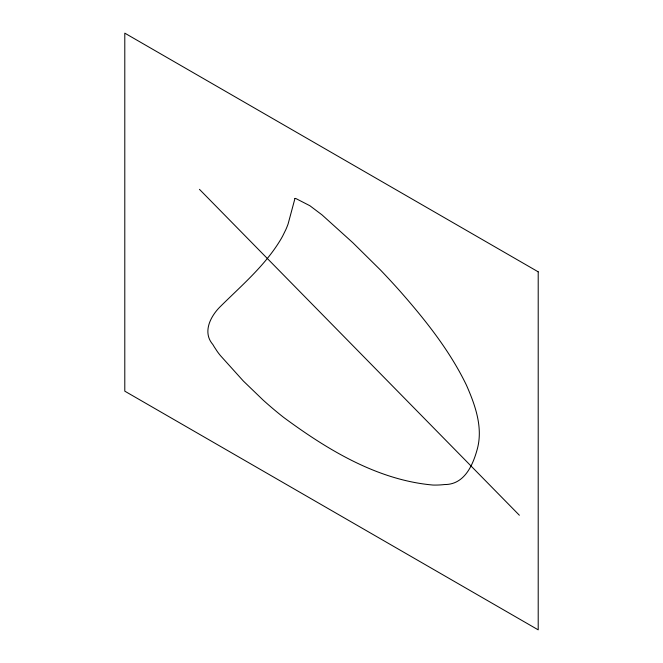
<?xml version="1.0" encoding="UTF-8"?>
<svg xmlns="http://www.w3.org/2000/svg" width="663" height="663" viewBox="0 0 663 663"><rect width="100%" height="100%" fill="white"/><g stroke="black" fill="none" stroke-linecap="round" stroke-linejoin="round"><path stroke-width="0.99" d="M294.911 198.643L288.107 223.945A162.452 93.79 60 0 1 285.819 229.655L282.736 235.92A231.876 133.876 60 0 1 280.863 239.26C265.059 265.805 241.133 285.828 219.519 307.383C210.13 317.038 202.472 332.544 212.823 344.478A72.938 42.109 60 0 0 214.174 346.749L217.24 351.431A37.476 21.639 60 0 0 220.547 355.733L243.396 381.076L263.219 400.17A312.58 180.469 60 0 0 283.582 417.35C327.489 449.763 377.487 480.169 433.005 485.051A198.171 114.409 60 0 0 444.525 484.545C464.738 484.761 473.241 464.481 477.534 448.138C482.987 426.674 474.973 404.513 466.379 385.037C449.647 350.462 425.447 320.154 400.245 291.422A531.999 307.151 60 0 0 380.562 270.106L352.774 242.658L322.019 214.887L309.878 205.729L296.088 198.651A2.395 1.384 60 0 0 294.869 198.569M199.455 189.336L519.369 515.242M538.207 271.83L124.793 33.15L124.793 391.17L538.207 629.85L538.207 271.83"/></g></svg>
